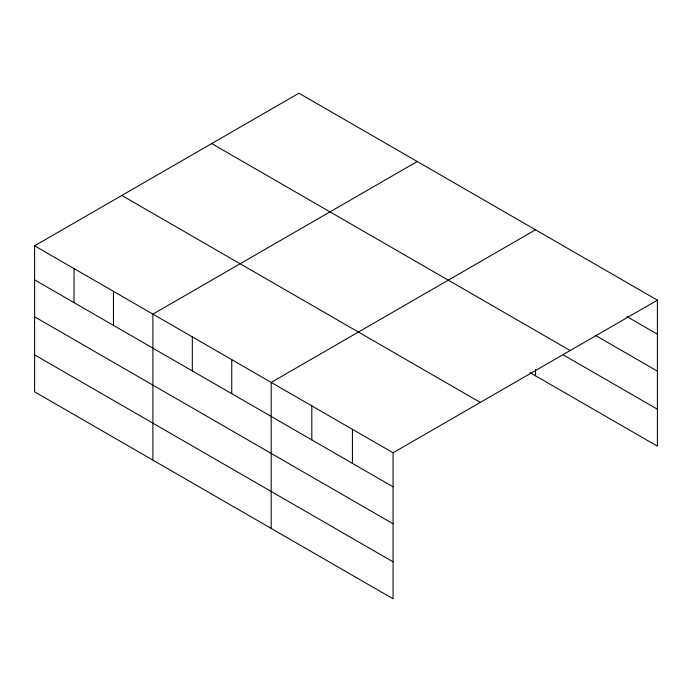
<?xml version="1.0" encoding="UTF-8"?>
<svg xmlns="http://www.w3.org/2000/svg" width="692" height="692" viewBox="0 0 692 692"><rect width="100%" height="100%" fill="white"/><g stroke="black" fill="none" stroke-linecap="round" stroke-linejoin="round"><path stroke-width="1.04" d="M393.065 523.766L393.065 452.784L34.6 245.824L34.6 391.828L393.065 598.788L393.065 523.766L34.6 316.806M34.6 245.824L298.935 93.212L657.4 300.172L657.4 446.176L530.02 372.633M417.224 161.513L152.897 314.125L152.897 460.119M535.522 229.805L271.186 382.417L271.186 528.42M393.065 452.784L657.4 300.172M626.935 316.616L657.4 334.201M595.535 335.438L657.4 371.154M211.7 143.581L570.173 350.533M563.219 354.849L657.4 409.223M121.827 195.464L480.3 402.424M34.6 279.862L393.065 486.813M34.6 354.875L393.065 561.835M535.522 369.476L535.522 375.808M352.436 429.334L352.436 463.363M311.815 405.875L311.815 439.904M231.759 359.658L231.759 393.687M192.324 336.892L192.324 370.921M113.462 291.358L113.462 325.387M74.035 268.591L74.035 302.62"/></g></svg>
